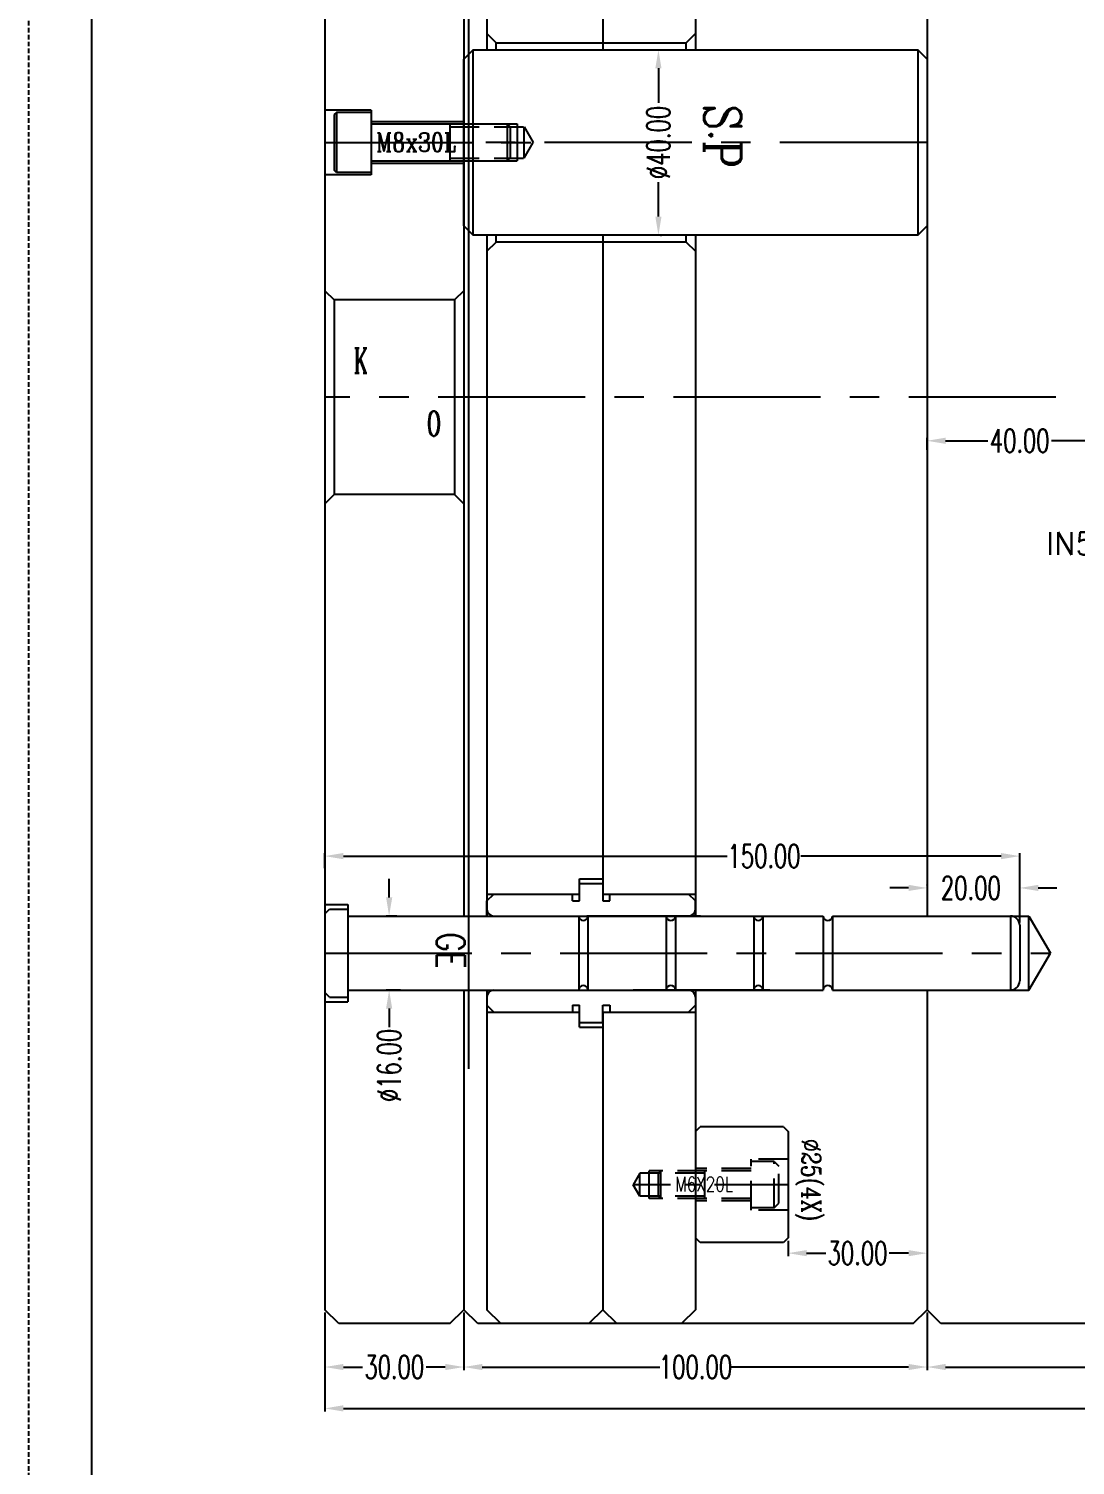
# Model space of a CAD drawing. Header units: inches. Extents: x 160917 to 162189, y -51061 to -50161.
# Drawn here: x 160917 to 161143, y -50642.8 to -50332.7 of the extents above; entities that cross this region are included whole.
import ezdxf
from ezdxf.enums import TextEntityAlignment as Align

# ---------------------------------------------------------------- set-up
doc = ezdxf.new("R2010")
doc.units = ezdxf.units.IN
doc.header["$LTSCALE"] = 2
doc.header["$MEASUREMENT"] = 0
doc.header["$PDMODE"] = 3
doc.header["$PDSIZE"] = 0.3125
for name, pattern in [('CENTER', [50.8, 31.75, -6.35, 6.35, -6.35]), ('DASHED', [0.75, 0.5, -0.25]), ('HIDDEN', [9.525, 6.35, -3.175]), ('HIDDEN2', [4.7625, 3.175, -1.5875])]:
    doc.linetypes.add(name, pattern=pattern)
doc.layers.get('0').update_dxf_attribs({"linetype": 'CONTINUOUS'})
doc.layers.get('Defpoints').update_dxf_attribs({"linetype": 'CONTINUOUS'})
for name, color, linetype in [('A', 7, 'CONTINUOUS'), ('CAV-COR', 1, 'CONTINUOUS'), ('COOL', 122, 'CONTINUOUS'), ('GE', 214, 'CONTINUOUS'), ('Layer3', 3, 'CONTINUOUS'), ('SCREW', 52, 'HIDDEN'), ('SP', 3, 'CONTINUOUS')]:
    doc.layers.add(name, color=color, linetype=linetype)
doc.layers.add('dim', color=3, linetype='CONTINUOUS', lineweight=15)
doc.styles.add('ROMANC', font='romanc', dxfattribs={"width": 0.6, "height": 1})
doc.styles.add('ROMANS', font='ROMANS.shx', dxfattribs={"height": 5, "bigfont": 'chineset.shx'})
doc.styles.get("Standard").update_dxf_attribs({"font": 'txt.shx', "width": 0.67})
doc.styles.add('txt', font='txt.shx', dxfattribs={"width": 0.75, "height": 3.2})
doc.dimstyles.new('2.00', dxfattribs={"dimtxt": 5, "dimasz": 4, "dimexe": 0.666, "dimexo": 0.626, "dimgap": 1, "dimtad": 0, "dimzin": 0, "dimdsep": 46, "dimtxsty": 'Standard', "dimcen": 0.09, "dimclrd": 3, "dimclre": 3, "dimclrt": 7, "dimazin": 0, "dimtfac": 1, "dimtofl": 0, "dimtmove": 0, "dimatfit": 0, "dimfxl": 0, "dimtolj": 1, "dimtzin": 0, "dimarcsym": 0})

# ---------------------------------------------------------------- blocks, each defined once
blk = doc.blocks.new('*D35606')
at = {"layer": 'Defpoints', "color": 0}
for p in [(161110.96, -50609.21), (161220.96, -50609.21), (161220.96, -50621.58)]:
    blk.add_point(p, dxfattribs=at)
at = {"layer": 'dim', "color": 3, "linetype": 'ByBlock', "lineweight": -2}
for p, q in [((161110.96, -50609.84), (161110.96, -50622.24)), ((161220.96, -50609.84), (161220.96, -50622.24)), ((161114.96, -50621.58), (161158.54, -50621.58)), ((161216.96, -50621.58), (161173.38, -50621.58))]:
    blk.add_line(p, q, dxfattribs=at)
at = {"layer": 'dim', "color": 3, "linetype": 'ByBlock'}
for points in [[(161114.96, -50620.91), (161114.96, -50622.24), (161110.96, -50621.58)], [(161216.96, -50622.24), (161216.96, -50620.91), (161220.96, -50621.58)]]:
    blk.add_solid(points, dxfattribs=at)
at = {"layer": 'dim', "color": 7, "linetype": 'ByBlock', "insert": (161165.96, -50621.58), "char_height": 5, "attachment_point": 5}
blk.add_mtext('\\A1;110.00', dxfattribs=at)
blk = doc.blocks.new('*D35607')
at = {"layer": 'Defpoints', "color": 0}
for p in [(161010.96, -50609.21), (161110.96, -50609.21), (161110.96, -50621.58)]:
    blk.add_point(p, dxfattribs=at)
at = {"layer": 'dim', "color": 3, "linetype": 'ByBlock', "lineweight": -2}
for p, q in [((161010.96, -50609.84), (161010.96, -50622.24)), ((161110.96, -50609.84), (161110.96, -50622.24)), ((161014.96, -50621.58), (161053.26, -50621.58)), ((161106.96, -50621.58), (161068.66, -50621.58))]:
    blk.add_line(p, q, dxfattribs=at)
at = {"layer": 'dim', "color": 3, "linetype": 'ByBlock'}
for points in [[(161014.96, -50620.91), (161014.96, -50622.24), (161010.96, -50621.58)], [(161106.96, -50622.24), (161106.96, -50620.91), (161110.96, -50621.58)]]:
    blk.add_solid(points, dxfattribs=at)
at = {"layer": 'dim', "color": 7, "linetype": 'ByBlock', "insert": (161060.96, -50621.58), "char_height": 5, "attachment_point": 5}
blk.add_mtext('\\A1;100.00', dxfattribs=at)
blk = doc.blocks.new('*D35608')
at = {"layer": 'Defpoints', "color": 0}
for p in [(160980.96, -50609.21), (161010.96, -50609.21), (161010.96, -50621.58)]:
    blk.add_point(p, dxfattribs=at)
at = {"layer": 'dim', "color": 3, "linetype": 'ByBlock', "lineweight": -2}
for p, q in [((160980.96, -50609.84), (160980.96, -50622.24)), ((161010.96, -50609.84), (161010.96, -50622.24)), ((160984.96, -50621.58), (160989.1, -50621.58)), ((161006.96, -50621.58), (161002.82, -50621.58))]:
    blk.add_line(p, q, dxfattribs=at)
at = {"layer": 'dim', "color": 3, "linetype": 'ByBlock'}
for points in [[(160984.96, -50620.91), (160984.96, -50622.24), (160980.96, -50621.58)], [(161006.96, -50622.24), (161006.96, -50620.91), (161010.96, -50621.58)]]:
    blk.add_solid(points, dxfattribs=at)
at = {"layer": 'dim', "color": 7, "linetype": 'ByBlock', "insert": (160995.96, -50621.58), "char_height": 5, "attachment_point": 5}
blk.add_mtext('\\A1;30.00', dxfattribs=at)
blk = doc.blocks.new('*D35609')
at = {"layer": 'Defpoints', "color": 0}
for p in [(160980.96, -50609.21), (161331.96, -50609.21), (161331.96, -50630.51)]:
    blk.add_point(p, dxfattribs=at)
at = {"layer": 'dim', "color": 3, "linetype": 'ByBlock', "lineweight": -2}
for p, q in [((160980.96, -50609.84), (160980.96, -50631.18)), ((161331.96, -50609.84), (161331.96, -50631.18)), ((160984.96, -50630.51), (161148.2, -50630.51)), ((161327.96, -50630.51), (161164.72, -50630.51))]:
    blk.add_line(p, q, dxfattribs=at)
at = {"layer": 'dim', "color": 3, "linetype": 'ByBlock'}
for points in [[(160984.96, -50629.84), (160984.96, -50631.18), (160980.96, -50630.51)], [(161327.96, -50631.18), (161327.96, -50629.84), (161331.96, -50630.51)]]:
    blk.add_solid(points, dxfattribs=at)
at = {"layer": 'dim', "color": 7, "linetype": 'ByBlock', "insert": (161156.46, -50630.51), "char_height": 5, "attachment_point": 5}
blk.add_mtext('\\A1;351.00', dxfattribs=at)
blk = doc.blocks.new('*D35635')
at = {"layer": 'Defpoints', "color": 0}
for p in [(161080.96, -50593.71), (161110.96, -50593.76), (161110.96, -50597)]:
    blk.add_point(p, dxfattribs=at)
at = {"layer": 'dim', "color": 3, "linetype": 'ByBlock', "lineweight": -2}
for p, q in [((161080.96, -50594.34), (161080.96, -50597.66)), ((161084.96, -50597), (161089.1, -50597)), ((161106.96, -50597), (161102.82, -50597)), ((161110.96, -50594.39), (161110.96, -50597.66))]:
    blk.add_line(p, q, dxfattribs=at)
at = {"layer": 'dim', "color": 3, "linetype": 'ByBlock'}
for points in [[(161084.96, -50596.33), (161084.96, -50597.66), (161080.96, -50597)], [(161106.96, -50597.66), (161106.96, -50596.33), (161110.96, -50597)]]:
    blk.add_solid(points, dxfattribs=at)
at = {"layer": 'dim', "color": 7, "linetype": 'ByBlock', "insert": (161095.96, -50597), "char_height": 5, "attachment_point": 5}
blk.add_mtext('\\A1;30.00', dxfattribs=at)
blk = doc.blocks.new('*D35636')
at = {"layer": 'Defpoints', "color": 0}
for p in [(160980.96, -50511.28), (160980.96, -50514.49), (161130.96, -50526.21)]:
    blk.add_point(p, dxfattribs=at)
at = {"layer": 'dim', "color": 3, "linetype": 'ByBlock', "lineweight": -2}
for p, q in [((160980.96, -50513.86), (160980.96, -50510.62)), ((160984.96, -50511.28), (161067.79, -50511.28)), ((161126.96, -50511.28), (161083.75, -50511.28)), ((161130.96, -50525.59), (161130.96, -50510.62))]:
    blk.add_line(p, q, dxfattribs=at)
at = {"layer": 'dim', "color": 3, "linetype": 'ByBlock'}
for points in [[(160984.96, -50510.61), (160984.96, -50511.95), (160980.96, -50511.28)], [(161126.96, -50511.95), (161126.96, -50510.61), (161130.96, -50511.28)]]:
    blk.add_solid(points, dxfattribs=at)
at = {"layer": 'dim', "color": 7, "linetype": 'ByBlock', "insert": (161075.77, -50511.28), "char_height": 5, "attachment_point": 5}
blk.add_mtext('\\A1;150.00', dxfattribs=at)
blk = doc.blocks.new('*D35637')
at = {"layer": 'Defpoints', "color": 0}
for p in [(161110.96, -50518.15), (161110.96, -50518.15), (161130.96, -50526.21)]:
    blk.add_point(p, dxfattribs=at)
at = {"layer": 'dim', "color": 3, "linetype": 'ByBlock', "lineweight": -2}
for p, q in [((161106.96, -50518.15), (161102.96, -50518.15)), ((161110.96, -50517.52), (161110.96, -50517.48)), ((161130.96, -50525.59), (161130.96, -50517.48)), ((161134.96, -50518.15), (161138.96, -50518.15))]:
    blk.add_line(p, q, dxfattribs=at)
at = {"layer": 'dim', "color": 3, "linetype": 'ByBlock'}
for points in [[(161106.96, -50518.81), (161106.96, -50517.48), (161110.96, -50518.15)], [(161134.96, -50517.48), (161134.96, -50518.81), (161130.96, -50518.15)]]:
    blk.add_solid(points, dxfattribs=at)
at = {"layer": 'dim', "color": 7, "linetype": 'ByBlock', "insert": (161120.42, -50518.15), "char_height": 5, "attachment_point": 5}
blk.add_mtext('\\A1;20.00', dxfattribs=at)
blk = doc.blocks.new('*D35638')
at = {"layer": 'Defpoints', "color": 0}
for p in [(160994.84, -50524.21), (160997.16, -50524.21), (160997.93, -50540.21)]:
    blk.add_point(p, dxfattribs=at)
at = {"layer": 'dim', "color": 3, "linetype": 'ByBlock', "lineweight": -2}
for p, q in [((160994.84, -50520.21), (160994.84, -50516.21)), ((160996.53, -50524.21), (160994.18, -50524.21)), ((160997.3, -50540.21), (160994.18, -50540.21)), ((160994.84, -50544.21), (160994.84, -50548.21))]:
    blk.add_line(p, q, dxfattribs=at)
at = {"layer": 'dim', "color": 3, "linetype": 'ByBlock'}
for points in [[(160994.18, -50520.21), (160995.51, -50520.21), (160994.84, -50524.21)], [(160995.51, -50544.21), (160994.18, -50544.21), (160994.84, -50540.21)]]:
    blk.add_solid(points, dxfattribs=at)
at = {"layer": 'dim', "color": 7, "linetype": 'ByBlock', "insert": (160994.84, -50556.47), "char_height": 5, "attachment_point": 5, "rotation": 90}
blk.add_mtext('%%c16.00', dxfattribs=at)
blk = doc.blocks.new('*D36669')
at = {"layer": 'Defpoints', "color": 0}
for p in [(161052.77, -50337.21), (161052.97, -50337.21), (161052.77, -50377.21)]:
    blk.add_point(p, dxfattribs=at)
at = {"layer": 'dim', "color": 3, "linetype": 'ByBlock', "lineweight": -2}
for p, q in [((161053.4, -50337.21), (161053.64, -50337.21)), ((161052.97, -50341.21), (161052.97, -50348.67)), ((161052.97, -50373.21), (161052.97, -50365.75)), ((161053.4, -50377.21), (161053.64, -50377.21))]:
    blk.add_line(p, q, dxfattribs=at)
at = {"layer": 'dim', "color": 3, "linetype": 'ByBlock'}
for points in [[(161053.64, -50341.21), (161052.31, -50341.21), (161052.97, -50337.21)], [(161052.31, -50373.21), (161053.64, -50373.21), (161052.97, -50377.21)]]:
    blk.add_solid(points, dxfattribs=at)
at = {"layer": 'dim', "color": 7, "linetype": 'ByBlock', "insert": (161052.97, -50357.21), "char_height": 5, "attachment_point": 5, "rotation": 90}
blk.add_mtext('%%c40.00', dxfattribs=at)
blk = doc.blocks.new('*D37228')
at = {"layer": 'Defpoints', "color": 0}
for p in [(161110.96, -50421.62), (161110.96, -50424.21), (161150.96, -50426.21)]:
    blk.add_point(p, dxfattribs=at)
at = {"layer": 'dim', "color": 3, "linetype": 'ByBlock', "lineweight": -2}
for p, q in [((161110.96, -50423.58), (161110.96, -50420.95)), ((161114.96, -50421.62), (161124.1, -50421.62)), ((161146.96, -50421.62), (161137.82, -50421.62)), ((161150.96, -50425.59), (161150.96, -50420.95))]:
    blk.add_line(p, q, dxfattribs=at)
at = {"layer": 'dim', "color": 3, "linetype": 'ByBlock'}
for points in [[(161114.96, -50420.95), (161114.96, -50422.29), (161110.96, -50421.62)], [(161146.96, -50422.29), (161146.96, -50420.95), (161150.96, -50421.62)]]:
    blk.add_solid(points, dxfattribs=at)
at = {"layer": 'dim', "color": 7, "linetype": 'ByBlock', "insert": (161130.96, -50421.62), "char_height": 5, "attachment_point": 5}
blk.add_mtext('\\A1;40.00', dxfattribs=at)

msp = doc.modelspace()

# ---------------------------------------------------------------- linework, layer by layer
at = {"linetype": 'Continuous'}
for p, q in [((160980.96, -50215.211), (160980.96, -50609.211)), ((161010.96, -50215.211), (161010.96, -50524.211)), ((161015.96, -50271.211), (161015.96, -50337.211)), ((161040.96, -50271.211), (161040.96, -50337.211)), ((161060.96, -50277.211), (161060.96, -50337.211)), ((161110.96, -50277.211), (161110.96, -50524.211)), ((161017.96, -50335.711), (161015.96, -50333.711)), ((161017.96, -50335.711), (161058.96, -50335.711)), ((161017.96, -50337.211), (161017.96, -50335.711)), ((161060.96, -50333.711), (161058.96, -50335.711)), ((161058.96, -50337.211), (161058.96, -50335.711)), ((160990.96, -50350.211), (160980.96, -50350.211)), ((160990.96, -50350.211), (160990.96, -50364.211)), ((160990.96, -50352.711), (161010.96, -50352.711)), ((160990.96, -50364.211), (160980.96, -50364.211)), ((160990.96, -50361.711), (161010.96, -50361.711)), ((161015.96, -50377.211), (161015.96, -50524.211)), ((161015.96, -50380.711), (161017.96, -50378.711)), ((161017.96, -50378.711), (161017.96, -50377.211)), ((161058.96, -50378.711), (161017.96, -50378.711)), ((161040.96, -50377.211), (161040.96, -50519.461)), ((161058.96, -50378.711), (161058.96, -50377.211)), ((161058.96, -50378.711), (161060.96, -50380.711)), ((161060.96, -50377.211), (161060.96, -50524.211)), ((161010.96, -50540.211), (161010.96, -50609.211)), ((161015.96, -50540.211), (161015.96, -50609.211)), ((161060.96, -50540.211), (161060.96, -50609.211)), ((161110.96, -50540.211), (161110.96, -50609.211)), ((161040.96, -50544.961), (161040.96, -50609.211)), ((160983.96, -50612.211), (160980.96, -50609.211)), ((161007.96, -50612.211), (161010.96, -50609.211)), ((161013.96, -50612.211), (161010.96, -50609.211)), ((161018.96, -50612.211), (161015.96, -50609.211)), ((161040.96, -50609.211), (161037.96, -50612.211)), ((161043.96, -50612.211), (161040.96, -50609.211)), ((161060.96, -50609.211), (161057.96, -50612.211)), ((161107.96, -50612.211), (161110.96, -50609.211)), ((161113.96, -50612.211), (161110.96, -50609.211)), ((161007.96, -50612.211), (160983.96, -50612.211)), ((161107.96, -50612.211), (161013.96, -50612.211)), ((161037.96, -50612.211), (161018.96, -50612.211)), ((161057.96, -50612.211), (161043.96, -50612.211)), ((161217.96, -50612.211), (161113.96, -50612.211))]:
    msp.add_line(p, q, dxfattribs=at)
at = {"color": 8, "linetype": 'Continuous'}
for p, q in [((160980.96, -50389.211), (160982.96, -50391.211)), ((161010.96, -50389.211), (161008.96, -50391.211)), ((161008.96, -50391.211), (160982.96, -50391.211)), ((160982.96, -50391.211), (160982.96, -50433.211)), ((161008.96, -50391.211), (161008.96, -50433.211)), ((160980.96, -50435.211), (160982.96, -50433.211)), ((161008.96, -50433.211), (160982.96, -50433.211)), ((161010.96, -50435.211), (161008.96, -50433.211))]:
    msp.add_line(p, q, dxfattribs=at)
at = {"linetype": 'CENTER', "ltscale": 0.5}
msp.add_line((161341.96, -50412.211), (160980.96, -50412.211), dxfattribs=at)
at = {"layer": 'A', "linetype": 'DASHED'}
msp.add_line((160917.04, -51060.956), (160917.04, -50161.267), dxfattribs=at)
at = {"layer": 'A'}
msp.add_line((160930.626, -51047.369), (160930.626, -50174.853), dxfattribs=at)
at = {"layer": 'CAV-COR'}
msp.add_line((161011.96, -50267.211), (161011.96, -50557.211), dxfattribs=at)
at = {"layer": 'GE'}
for p, q in [((161035.96, -50520.961), (161035.96, -50516.211)), ((161035.96, -50516.211), (161040.96, -50516.211)), ((161015.96, -50520.961), (161017.46, -50519.461)), ((161015.96, -50519.461), (161035.96, -50519.461)), ((161034.46, -50520.961), (161034.46, -50519.461)), ((161035.96, -50517.211), (161040.96, -50517.211)), ((161035.96, -50517.211), (161040.96, -50517.211)), ((161040.871, -50517.211), (161040.96, -50517.3)), ((161040.96, -50517.211), (161040.96, -50520.961)), ((161040.96, -50519.461), (161060.96, -50519.461)), ((161042.46, -50520.961), (161042.46, -50519.461)), ((161060.96, -50520.961), (161059.46, -50519.461)), ((160980.96, -50523.711), (160981.96, -50522.711)), ((160985.96, -50521.711), (160985.96, -50542.711)), ((161015.96, -50524.211), (161015.96, -50520.961)), ((161034.46, -50520.961), (161035.96, -50520.961)), ((161040.96, -50520.961), (161042.46, -50520.961)), ((161060.96, -50524.211), (161060.96, -50520.961)), ((160980.96, -50523.711), (160980.96, -50540.711)), ((161062.026, -50524.211), (161037.526, -50524.211)), ((161128.96, -50524.211), (161128.96, -50540.211)), ((161132.96, -50524.211), (161137.579, -50532.211)), ((161132.96, -50540.211), (161132.96, -50524.211)), ((161130.96, -50526.211), (161130.96, -50538.211)), ((161132.96, -50540.211), (161137.579, -50532.211)), ((160981.96, -50541.711), (160980.96, -50540.711)), ((161015.96, -50540.211), (161015.96, -50543.461)), ((161077.026, -50540.211), (161047.526, -50540.211)), ((161060.96, -50540.211), (161060.96, -50543.461)), ((161015.96, -50543.461), (161017.46, -50544.961)), ((161034.46, -50543.461), (161035.96, -50543.461)), ((161034.46, -50543.461), (161034.46, -50544.961)), ((161035.96, -50548.211), (161035.96, -50543.461)), ((161040.96, -50547.211), (161040.96, -50543.461)), ((161040.96, -50543.461), (161042.46, -50543.461)), ((161042.46, -50543.461), (161042.46, -50544.961)), ((161060.96, -50543.461), (161059.46, -50544.961)), ((161015.96, -50544.961), (161035.96, -50544.961)), ((161035.96, -50547.211), (161040.96, -50547.211)), ((161040.871, -50547.211), (161040.96, -50547.122)), ((161040.96, -50544.961), (161060.96, -50544.961)), ((161035.96, -50548.211), (161040.96, -50548.211))]:
    msp.add_line(p, q, dxfattribs=at)
at = {"layer": 'GE', "linetype": 'Continuous'}
for p, q in [((160980.96, -50521.711), (160985.96, -50521.711)), ((160981.96, -50522.711), (160985.96, -50522.711)), ((160985.96, -50524.211), (161088.536, -50524.211)), ((161035.768, -50524.211), (161035.768, -50540.211)), ((161037.768, -50524.211), (161037.768, -50540.211)), ((161054.652, -50524.211), (161054.652, -50540.211)), ((161056.652, -50524.211), (161056.652, -50540.211)), ((161073.536, -50524.211), (161073.536, -50540.211)), ((161075.536, -50524.211), (161075.536, -50540.211)), ((161088.536, -50524.211), (161088.536, -50540.211)), ((161090.536, -50524.211), (161090.536, -50540.211)), ((161090.536, -50524.211), (161132.96, -50524.211)), ((160985.96, -50540.211), (161088.536, -50540.211)), ((161090.536, -50540.211), (161132.96, -50540.211)), ((160980.96, -50542.711), (160985.96, -50542.711)), ((160981.96, -50541.711), (160985.96, -50541.711))]:
    msp.add_line(p, q, dxfattribs=at)
at = {"layer": 'GE', "linetype": 'CENTER', "ltscale": 0.5}
msp.add_line((160980.96, -50532.211), (161137.579, -50532.211), dxfattribs=at)
at = {"layer": 'GE'}
for centre, radius, start, end in [((161017.46, -50522.711), 1.5, 180, 270), ((161059.46, -50522.711), 1.5, 270, 0), ((161128.96, -50526.211), 2, 0, 90), ((161128.96, -50538.211), 2, 270, 0), ((161017.46, -50541.711), 1.5, 90, 180), ((161059.46, -50541.711), 1.5, 0, 90)]:
    msp.add_arc(centre, radius, start, end, dxfattribs=at)
at = {"layer": 'GE', "linetype": 'Continuous'}
for centre, start, end in [((161036.768, -50524.211), 180, 0), ((161055.652, -50524.211), 180, 0), ((161074.536, -50524.211), 180, 0), ((161089.536, -50524.211), 180, 0), ((161036.768, -50540.211), 0, 180), ((161055.652, -50540.211), 0, 180), ((161074.536, -50540.211), 0, 180), ((161089.536, -50540.211), 0, 180)]:
    msp.add_arc(centre, 1, start, end, dxfattribs=at)
at = {"layer": 'SCREW', "linetype": 'Continuous'}
for p, q in [((160983.46, -50350.711), (160982.96, -50351.211)), ((160982.96, -50351.211), (160982.96, -50363.211)), ((160983.46, -50350.711), (160983.46, -50363.711)), ((160990.96, -50350.711), (160983.46, -50350.711)), ((160990.96, -50353.211), (161022.46, -50353.211)), ((161007.96, -50353.211), (161007.96, -50361.211)), ((160990.96, -50361.211), (161022.46, -50361.211)), ((160983.46, -50363.711), (160982.96, -50363.211)), ((160990.96, -50363.711), (160983.46, -50363.711))]:
    msp.add_line(p, q, dxfattribs=at)
at = {"layer": 'SCREW', "linetype": 'HIDDEN', "ltscale": 0.5}
for p, q in [((161007.96, -50353.836), (161023.96, -50353.836)), ((161007.96, -50360.586), (161023.96, -50360.586))]:
    msp.add_line(p, q, dxfattribs=at)
at = {"layer": 'SCREW'}
for p, q in [((161020.335, -50353.211), (161020.335, -50361.211)), ((161020.96, -50353.836), (161020.335, -50353.211)), ((161020.96, -50353.836), (161020.96, -50360.586)), ((161022.46, -50353.211), (161022.46, -50361.211)), ((161023.96, -50353.836), (161025.909, -50357.211)), ((161023.96, -50360.586), (161023.96, -50353.836)), ((161023.96, -50360.586), (161025.909, -50357.211)), ((161020.96, -50360.586), (161020.335, -50361.211))]:
    msp.add_line(p, q, dxfattribs=at)
at = {"layer": 'SCREW', "linetype": 'CENTER', "ltscale": 0.5}
msp.add_line((160980.96, -50357.211), (161025.909, -50357.211), dxfattribs=at)
at = {"layer": 'SCREW', "linetype": 'HIDDEN2'}
for p, q in [((161072.96, -50587.711), (161072.96, -50576.711)), ((161080.96, -50576.711), (161072.96, -50576.711)), ((161077.96, -50577.211), (161072.96, -50577.211)), ((161077.96, -50587.211), (161077.96, -50577.211)), ((161077.96, -50577.211), (161078.96, -50578.211)), ((161078.96, -50586.211), (161078.96, -50578.211)), ((161048.96, -50579.711), (161047.517, -50582.211)), ((161048.96, -50584.711), (161048.96, -50579.711)), ((161062.96, -50579.711), (161048.96, -50579.711)), ((161072.96, -50579.211), (161050.96, -50579.211)), ((161050.96, -50585.211), (161050.96, -50579.211)), ((161052.96, -50579.711), (161053.46, -50579.211)), ((161052.96, -50584.711), (161052.96, -50579.711)), ((161053.46, -50585.211), (161053.46, -50579.211)), ((161072.96, -50578.711), (161060.96, -50578.711)), ((161062.96, -50585.211), (161062.96, -50579.211)), ((161048.96, -50584.711), (161047.517, -50582.211)), ((161062.96, -50584.711), (161048.96, -50584.711)), ((161052.96, -50584.711), (161053.46, -50585.211)), ((161072.96, -50585.211), (161050.96, -50585.211)), ((161072.96, -50585.711), (161060.96, -50585.711)), ((161077.96, -50587.211), (161072.96, -50587.211)), ((161080.96, -50587.711), (161072.96, -50587.711)), ((161077.96, -50587.211), (161078.96, -50586.211))]:
    msp.add_line(p, q, dxfattribs=at)
at = {"layer": 'SCREW', "linetype": 'CENTER', "ltscale": 0.25}
msp.add_line((161080.96, -50582.211), (161047.517, -50582.211), dxfattribs=at)
at = {"layer": 'SP', "linetype": 'Continuous'}
for p, q in [((161012.96, -50337.211), (161010.96, -50339.211)), ((161010.96, -50375.211), (161010.96, -50339.211)), ((161012.96, -50337.211), (161108.96, -50337.211)), ((161012.96, -50377.211), (161012.96, -50337.211)), ((161108.96, -50337.211), (161108.96, -50377.211)), ((161110.96, -50339.211), (161108.96, -50337.211)), ((161110.96, -50339.211), (161110.96, -50375.211)), ((161010.96, -50375.211), (161012.96, -50377.211)), ((161108.96, -50377.211), (161110.96, -50375.211)), ((161108.96, -50377.211), (161012.96, -50377.211))]:
    msp.add_line(p, q, dxfattribs=at)
at = {"layer": 'SP', "linetype": 'CENTER', "ltscale": 0.5}
msp.add_line((161110.96, -50357.211), (161010.96, -50357.211), dxfattribs=at)
at = {"layer": 'SP', "color": 145}
for p, q in [((161060.96, -50570.711), (161061.96, -50569.711)), ((161060.96, -50570.711), (161060.96, -50593.711)), ((161079.96, -50569.711), (161061.96, -50569.711)), ((161079.96, -50569.711), (161080.96, -50570.711)), ((161080.96, -50570.711), (161080.96, -50593.711)), ((161061.96, -50594.711), (161060.96, -50593.711)), ((161080.96, -50593.711), (161079.96, -50594.711)), ((161079.96, -50594.711), (161061.96, -50594.711))]:
    msp.add_line(p, q, dxfattribs=at)

# ---------------------------------------------------------------- texts
at = {"color": 8, "linetype": 'Continuous', "style": 'ROMANC', "width": 0.6}
for s, p in [('K', (160987.147, -50407.048)), ('O', (161002.968, -50420.594))]:
    msp.add_text(s, height=5.4, dxfattribs=at).set_placement(p)
at = {"layer": 'COOL', "color": 4}
msp.add_text('IN5\\OUT5', height=4.8768, rotation=720, dxfattribs=at).set_placement((161151.776, -50444.138), align=Align.MIDDLE)
at = {"layer": 'dim', "style": 'ROMANC', "width": 0.8}
msp.add_text('M8x30L', height=4.0648, dxfattribs=at).set_placement((160992.016, -50359.179))
at = {"layer": 'dim', "linetype": 'ByBlock', "style": 'ROMANC', "width": 0.8}
msp.add_text('%%C25(4X)', height=4.0648, rotation=270, dxfattribs=at).set_placement((161083.899, -50572.356))
at = {"layer": 'GE', "lineweight": 13, "style": 'ROMANS', "width": 0.75}
msp.add_text('GE', height=6.0798, rotation=270, dxfattribs=at).set_placement((161005.086, -50527.788))
at = {"layer": 'Layer3', "style": 'ROMANC', "width": 0.8}
msp.add_text('S.P', height=8.0383, rotation=270, dxfattribs=at).set_placement((161062.823, -50349.014))
at = {"layer": 'Layer3', "style": 'txt', "width": 0.75}
msp.add_text('M6X20L', height=3.2, dxfattribs=at).set_placement((161056.607, -50583.718))

# ---------------------------------------------------------------- dimensions: what is measured, and where the dimension line sits
at = {"layer": 'dim', "linetype": 'ByBlock'}
for base, p1, p2, angle, picture, middle in [((161052.973, -50337.211), (161052.771, -50377.211), (161052.771, -50337.211), 90, '*D36669', (161052.973, -50357.211)), ((160994.842, -50524.211), (160997.93, -50540.211), (160997.158, -50524.211), 270, '*D35638', (160994.842, -50556.47))]:
    dim = msp.add_linear_dim(base=base, p1=p1, p2=p2, angle=angle, text='%%c<>', dimstyle='2.00', dxfattribs=at)
    dim.commit()
    dim.dimension.update_dxf_attribs({"geometry": picture, "text_midpoint": middle, "dimtype": 160})
for base, p1, p2, picture, middle in [((161110.96, -50421.62), (161150.96, -50426.211), (161110.96, -50424.207), '*D37228', (161130.96, -50421.62)), ((161110.96, -50596.997), (161080.96, -50593.711), (161110.96, -50593.763), '*D35635', (161095.96, -50596.997)), ((161010.96, -50621.578), (160980.96, -50609.211), (161010.96, -50609.211), '*D35608', (160995.96, -50621.578)), ((161110.96, -50621.578), (161010.96, -50609.211), (161110.96, -50609.211), '*D35607', (161060.96, -50621.578)), ((161220.96, -50621.578), (161110.96, -50609.211), (161220.96, -50609.211), '*D35606', (161165.96, -50621.578))]:
    dim = msp.add_linear_dim(base=base, p1=p1, p2=p2, dimstyle='2.00', dxfattribs=at)
    dim.commit()
    dim.dimension.update_dxf_attribs({"geometry": picture, "text_midpoint": middle})
for base, p1, p2, picture, middle in [((160980.96, -50511.281), (161130.96, -50526.211), (160980.96, -50514.485), '*D35636', (161075.769, -50511.281)), ((161110.96, -50518.146), (161130.96, -50526.211), (161110.96, -50518.146), '*D35637', (161120.422, -50518.146)), ((161331.96, -50630.51), (160980.96, -50609.211), (161331.96, -50609.211), '*D35609', (161156.46, -50630.51))]:
    dim = msp.add_linear_dim(base=base, p1=p1, p2=p2, dimstyle='2.00', dxfattribs=at)
    dim.commit()
    dim.dimension.update_dxf_attribs({"geometry": picture, "text_midpoint": middle, "dimtype": 160})

doc.saveas('drawing.dxf')
